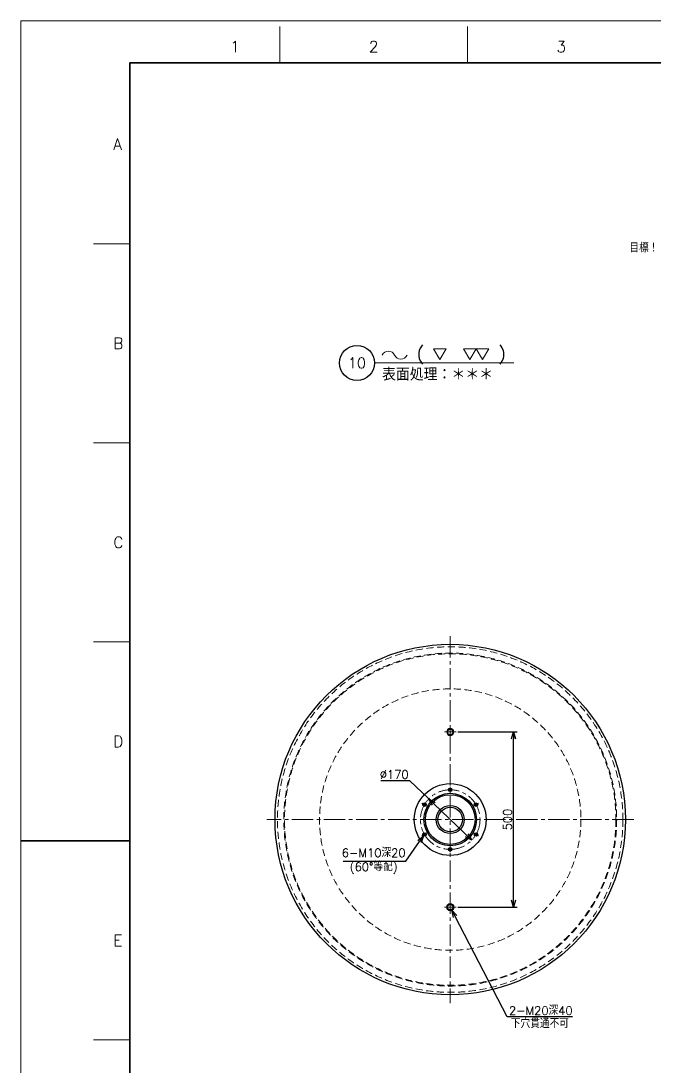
# Model space of a CAD drawing. Header units: millimetres. Extents: x 0 to 6626, y -38 to 4663.
# Drawn here: x 0 to 1807, y 1681 to 4663 of the extents above; entities that cross this region are included whole.
import ezdxf
from ezdxf import colors
from ezdxf.entities.mleader import LeaderData, LeaderLine
from ezdxf.enums import TextEntityAlignment as Align
from ezdxf.math import Vec2, Vec3

# ---------------------------------------------------------------- set-up
doc = ezdxf.new("R2010")
doc.units = ezdxf.units.MM
doc.header["$LTSCALE"] = 3.2
doc.header["$PDMODE"] = 99
doc.header["$PDSIZE"] = 1
doc.linetypes.add('CENTER2', pattern=[28.575, 19.05, -3.175, 3.175, -3.175])
doc.linetypes.add('HIDDEN', pattern=[9.525, 6.35, -3.175])
for name, color, linetype, lineweight in [('04_HIDDEN', 2, 'HIDDEN', 13), ('05_CENTER', 4, 'CENTER2', 13), ('07_TEXT', 3, 'Continuous', 13), ('08_DIM', 3, 'Continuous', 13), ('90_FRAME', 5, 'Continuous', 35)]:
    doc.layers.add(name, color=color, linetype=linetype, lineweight=lineweight)
doc.layers.add('91_BLANK', color=5, linetype='Continuous', lineweight=0, plot=False)
doc.styles.add('KSS_TXT', font='txt.shx', dxfattribs={"bigfont": 'extfont2.shx'})
doc.styles.get("Standard").update_dxf_attribs({"font": 'txt.shx', "bigfont": 'extfont2.shx'})
doc.dimstyles.new('KSS_DIM', dxfattribs={"dimscale": 8, "dimtxt": 3, "dimasz": 2.5, "dimexe": 1.25, "dimexo": 0.625, "dimtad": 1, "dimdsep": 46, "dimtxsty": 'KSS_TXT', "dimblk": 'OPEN30', "dimcen": 0, "dimazin": 2, "dimtfac": 0.75, "dimtmove": 0, "dimatfit": 3, "dimldrblk": 'OPEN30', "dimfxl": 1.25, "dimtolj": 1, "dimarcsym": 0})
doc.dimstyles.new('KSS_DIM$3', dxfattribs={"dimscale": 8, "dimtxt": 3, "dimasz": 2.5, "dimexe": 1.25, "dimexo": 0.625, "dimtad": 1, "dimtih": 1, "dimtoh": 1, "dimdsep": 46, "dimtxsty": 'KSS_TXT', "dimblk": 'OPEN30', "dimcen": 0, "dimazin": 2, "dimtfac": 0.75, "dimtofl": 0, "dimtmove": 0, "dimatfit": 3, "dimldrblk": 'OPEN30', "dimfxl": 1.25, "dimtolj": 1, "dimarcsym": 0})

# ---------------------------------------------------------------- blocks, each defined once
blk = doc.blocks.new('AM_BALLOON1')
at = {"transparency": 16777216}
blk.add_circle((0, 0), 5, dxfattribs=at)
blk.add_attdef('B_NUMBER', text='', height=3, dxfattribs=at).set_placement((0, 0), align=Align.MIDDLE_CENTER)
blk = doc.blocks.new('_OPEN')
at = {"color": 0, "linetype": 'ByBlock'}
for p, q in [((-1, 0.17), (0, 0)), ((0, 0), (-1, -0.17)), ((0, 0), (-1, 0))]:
    blk.add_line(p, q, dxfattribs=at)
blk = doc.blocks.new('p1ba05')
for centre, start, end in [((-2.95, 0.29), 24.2276, 155.5758), ((0, 1.62), 204.2276, 335.5758)]:
    blk.add_arc(centre, 1.62, start, end)
blk = doc.blocks.new('p1ba01')
for p, q in [((0, 0), (-1.5, 2.6)), ((-1.5, 2.6), (1.5, 2.6)), ((1.5, 2.6), (0, 0))]:
    blk.add_line(p, q)
blk = doc.blocks.new('p1ba02')
for p, q in [((-1.5, 2.6), (1.5, 2.6)), ((0, 0), (-1.5, 2.6)), ((1.5, 2.6), (0, 0)), ((3, 0), (1.5, 2.6)), ((1.5, 2.6), (4.5, 2.6)), ((4.5, 2.6), (3, 0))]:
    blk.add_line(p, q)
blk = doc.blocks.new('_Open30')
at = {"color": 0, "linetype": 'ByBlock', "lineweight": -2}
for p, q in [((-1, 0.27), (0, 0)), ((0, 0), (-1, -0.27)), ((0, 0), (-1, 0))]:
    blk.add_line(p, q, dxfattribs=at)
blk = doc.blocks.new('*D141')
at = {"layer": '08_DIM', "color": 0, "lineweight": -2, "transparency": 16777216}
for p, q in [((1247, 2634.4), (1415.9, 2634.4)), ((1405.9, 2154.4), (1405.9, 2614.4)), ((1247, 2134.4), (1415.9, 2134.4))]:
    blk.add_line(p, q, dxfattribs=at)
at = {"layer": 'Defpoints', "color": 0, "transparency": 16777216}
for p in [(1242, 2634.4), (1405.9, 2634.4), (1242, 2134.4)]:
    blk.add_point(p, dxfattribs=at)
at = {"layer": '08_DIM', "color": 0, "lineweight": -2, "transparency": 16777216, "xscale": 20, "yscale": 20, "zscale": 20}
for p, rotation in [((1405.9, 2634.4), 90), ((1405.9, 2134.4), 270)]:
    blk.add_blockref('_Open30', p, dxfattribs=dict(at, rotation=rotation))
at = {"layer": '08_DIM', "color": 0, "transparency": 16777216, "insert": (1388.8, 2384.4), "char_height": 24, "attachment_point": 5, "rotation": 90, "style": 'KSS_TXT'}
blk.add_mtext('\\A1;500', dxfattribs=at)
blk = doc.blocks.new('*D197')
at = {"layer": '08_DIM', "color": 0, "lineweight": -2, "transparency": 16777216}
for p, q in [((1026.9, 2496), (1108.9, 2496)), ((1108.9, 2496), (1163.9, 2443.2)), ((1286.6, 2325.6), (1178.3, 2429.4))]:
    blk.add_line(p, q, dxfattribs=at)
at = {"layer": 'Defpoints', "color": 0, "transparency": 16777216}
for p in [(1163.9, 2443.2), (1286.6, 2325.6)]:
    blk.add_point(p, dxfattribs=at)
at = {"layer": '08_DIM', "color": 0, "lineweight": -2, "transparency": 16777216, "xscale": 20, "yscale": 20, "zscale": 20}
for p, rotation in [((1163.9, 2443.2), 136.2111071330729), ((1286.6, 2325.6), 316.2111071330729)]:
    blk.add_blockref('_Open30', p, dxfattribs=dict(at, rotation=rotation))
at = {"layer": '08_DIM', "color": 0, "transparency": 16777216, "insert": (1065.4, 2513), "char_height": 24, "attachment_point": 5, "style": 'KSS_TXT'}
blk.add_mtext('\\A1;%%C170', dxfattribs=at)
blk = doc.blocks.new('*D198')
at = {"layer": '08_DIM', "color": 0, "lineweight": -2, "transparency": 16777216}
for p, q in [((1098.8, 2265.5), (1137.4, 2321.4)), ((919.8, 2265.5), (1098.8, 2265.5))]:
    blk.add_line(p, q, dxfattribs=at)
at = {"layer": 'Defpoints', "color": 0, "transparency": 16777216}
for p in [(1148.8, 2337.8), (1154.5, 2346)]:
    blk.add_point(p, dxfattribs=at)
at = {"layer": '08_DIM', "color": 0, "lineweight": -2, "transparency": 16777216, "xscale": 20, "yscale": 20, "zscale": 20, "rotation": 55.33470231756965}
blk.add_blockref('_Open30', (1148.8, 2337.8), dxfattribs=at)
at = {"layer": '08_DIM', "color": 0, "transparency": 16777216, "insert": (1006.8, 2265.5), "char_height": 24, "attachment_point": 5, "style": 'KSS_TXT'}
blk.add_mtext('\\A1;\\A1;6-M10深20\\P(60°等配)', dxfattribs=at)
blk = doc.blocks.new('M20Tz_1_1_1')
at = {"color": 0}
for radius in [10, 8]:
    blk.add_circle((0, 0), radius, dxfattribs=at)
at = {"layer": '05_CENTER'}
for p, q in [((16.7, 0), (-16.7, 0)), ((0, -16.7), (0, 16.7))]:
    blk.add_line(p, q, dxfattribs=at)
blk = doc.blocks.new('*D227')
at = {"layer": '08_DIM', "color": 0, "lineweight": -2, "transparency": 16777216}
for p, q in [((1387.8, 1821.8), (1239.1, 2107.8)), ((1574.6, 1821.8), (1387.8, 1821.8))]:
    blk.add_line(p, q, dxfattribs=at)
at = {"layer": 'Defpoints', "color": 0, "transparency": 16777216}
for p in [(1220.7, 2143.3), (1229.9, 2125.6)]:
    blk.add_point(p, dxfattribs=at)
at = {"layer": '08_DIM', "color": 0, "lineweight": -2, "transparency": 16777216, "xscale": 20, "yscale": 20, "zscale": 20, "rotation": 117.4692590295639}
blk.add_blockref('_Open30', (1229.9, 2125.6), dxfattribs=at)
at = {"layer": '08_DIM', "color": 0, "transparency": 16777216, "insert": (1483.7, 1838.8), "char_height": 24, "attachment_point": 5, "style": 'KSS_TXT'}
blk.add_mtext('\\A1;2-M20深40', dxfattribs=at)

msp = doc.modelspace()

# ---------------------------------------------------------------- linework, layer by layer
at = {"color": 0}
for centre, radius in [((1225.273, 2384.429), 500), ((1225.273, 2384.429), 102.5), ((1225.273, 2384.429), 75), ((1225.273, 2384.429), 70.9), ((1225.273, 2469.429), 5), ((1225.273, 2469.429), 4), ((1151.661, 2426.929), 5), ((1151.661, 2426.929), 4), ((1225.273, 2384.429), 40), ((1225.273, 2384.429), 35), ((1298.885, 2426.929), 5), ((1298.885, 2426.929), 4), ((1151.661, 2341.929), 5), ((1151.661, 2341.929), 4), ((1298.885, 2341.929), 5), ((1298.885, 2341.929), 4), ((1225.273, 2299.429), 5), ((1225.273, 2299.429), 4)]:
    msp.add_circle(centre, radius, dxfattribs=at)
at = {"layer": '04_HIDDEN'}
for radius in [493, 475, 473, 373]:
    msp.add_circle((1225.273, 2384.429), radius, dxfattribs=at)
at = {"layer": '05_CENTER'}
for p, q in [((1225.273, 2907.984), (1225.273, 1860.874)), ((1225.273, 2907.984), (1225.273, 1860.874)), ((1225.273, 2461.088), (1225.273, 2477.77)), ((1158.884, 2422.758), (1144.437, 2431.099)), ((1291.661, 2422.758), (1306.109, 2431.099)), ((1748.828, 2384.429), (701.718, 2384.429)), ((1158.884, 2346.099), (1144.437, 2337.758)), ((1291.661, 2346.099), (1306.109, 2337.758)), ((1225.273, 2307.77), (1225.273, 2291.088))]:
    msp.add_line(p, q, dxfattribs=at)
msp.add_circle((1225.273, 2384.429), 85, dxfattribs=at)
at = {"layer": '08_DIM'}
msp.add_line((1009.194, 3687.355), (1406.461, 3687.355), dxfattribs=at)
at = {"layer": '90_FRAME', "color": 4, "lineweight": 13}
for p, q in [((739.003, 4543.663), (739.003, 4647.358)), ((1274.47, 4543.663), (1274.47, 4647.358)), ((310.767, 4027.381), (207.072, 4027.381)), ((310.767, 3459.403), (207.072, 3459.403)), ((310.767, 2891.425), (207.072, 2891.425)), ((310.767, 1755.47), (207.072, 1755.47))]:
    msp.add_line(p, q, dxfattribs=at)
at = {"layer": '90_FRAME'}
msp.add_line((0, 2323.447), (310.767, 2323.447), dxfattribs=at)
msp.add_lwpolyline([(310.767, 103.232), (6521.911, 103.232), (6521.911, 4543.663), (310.767, 4543.663)], close=True, dxfattribs=at)
at = {"layer": '91_BLANK'}
msp.add_lwpolyline([(0, 0), (6625.607, 0), (6625.607, 4663.358), (0, 4663.358)], close=True, dxfattribs=at)

# ---------------------------------------------------------------- block references
at = {"xscale": -1, "rotation": 89.99999999999997}
msp.add_blockref('M20Tz_1_1_1', (1225.273, 2634.429), dxfattribs=at)
at = {"rotation": 90}
msp.add_blockref('M20Tz_1_1_1', (1225.273, 2134.429), dxfattribs=at)
at = {"layer": '08_DIM', "xscale": 12, "yscale": 12, "zscale": 12}
for name, p in [('p1ba01', (1195.555, 3696.892)), ('p1ba02', (1281.114, 3696.892)), ('p1ba05', (1084.273, 3698.295))]:
    msp.add_blockref(name, p, dxfattribs=at)

# ---------------------------------------------------------------- texts
at = {"layer": '07_TEXT', "style": 'KSS_TXT'}
for s, height, p in [('目標！', 24, (1736.543, 4002.91)), ('(      )', 36, (1129.243, 3695.989)), ('下穴貫通不可', 24, (1398.39, 1789.535))]:
    msp.add_text(s, height=height, dxfattribs=at).set_placement(p)
at = {"layer": '08_DIM'}
msp.add_text('表面処理：＊＊＊', height=36, dxfattribs=at).set_placement((1030.716, 3636.814))
at = {"layer": '90_FRAME', "color": 0, "lineweight": 13, "style": 'KSS_TXT'}
for s, p in [('1', (611.014, 4564.317)), ('2', (1006.737, 4564.317)), ('3', (1542.204, 4564.317))]:
    msp.add_text(s, height=32, dxfattribs=at).set_placement(p, align=Align.BOTTOM_CENTER)
for s, p in [('A', (263.659, 4311.37)), ('B', (263.659, 3743.392)), ('C', (263.659, 3175.414)), ('D', (263.659, 2607.436)), ('E', (263.659, 2039.459))]:
    msp.add_text(s, height=32, dxfattribs=at).set_placement(p, align=Align.MIDDLE_LEFT)

# ---------------------------------------------------------------- dimensions: what is measured, and where the dimension line sits
at = {"layer": '08_DIM'}
dim = msp.add_linear_dim(base=(1405.856, 2634.429), p1=(1242.015, 2134.429), p2=(1242.015, 2634.429), angle=90, dimstyle='KSS_DIM', dxfattribs=at)
dim.commit()
dim.dimension.update_dxf_attribs({"geometry": '*D141', "text_midpoint": (1388.839, 2384.429)})
dim = msp.add_diameter_dim_2p(p1=(1286.634, 2325.608), p2=(1163.912, 2443.249), dimstyle='KSS_DIM$3', override={"dimpost": '%%C<>', "dimtix": 1, "dimatfit": 2}, dxfattribs=at)
dim.commit()
dim.dimension.update_dxf_attribs({"geometry": '*D197', "text_midpoint": (1065.422, 2495.962), "dimtype": 163})
for p1, p2, text, override, picture, middle in [((1154.505, 2346.041), (1148.817, 2337.816), '\\A1;6-M<>', {"dimpost": '<>深20\\X(60°等配)', "dimtxsty": 'KSS_TXT', "dimtfill": 0, "dimtfillclr": 0}, '*D198', (1006.818, 2265.491)), ((1220.66, 2143.301), (1229.886, 2125.556), '2-M20深40', {"dimpost": '%%C<>', "dimtxsty": 'KSS_TXT', "dimtfill": 0, "dimtfillclr": 0}, '*D227', (1483.687, 1821.833))]:
    dim = msp.add_diameter_dim_2p(p1=p1, p2=p2, text=text, dimstyle='KSS_DIM$3', override=override, dxfattribs=at)
    dim.commit()
    dim.dimension.update_dxf_attribs({"geometry": picture, "text_midpoint": middle, "dimtype": 163})

# ---------------------------------------------------------------- leaders
ml = msp.add_multileader_block('Standard', dxfattribs=at)
ml.set_content('AM_BALLOON1', color=256, scale=10)
ml.set_attribute('B_NUMBER', '10', width=0)
ml.set_leader_properties(color=256, linetype='ByLayer', lineweight=-1)
ml.set_arrow_properties(name='OPEN')
ml.build(insert=Vec2(0, 0))
ml.multileader.update_dxf_attribs({"leader_type": 0, "has_dogleg": 0, "text_right_attachment_type": 6, "dogleg_length": 0, "arrow_head_size": 20, "scale": 2.5, "block_connection_type": 1})
ctx = ml.context
ctx.base_point, ctx.scale, ctx.char_height, ctx.arrow_head_size, ctx.landing_gap_size, ctx.plane_origin = Vec3(959.123, 3687.419), 2.5, 40, 20, 20, Vec3(959.123, 3687.419)
ctx.right_attachment, ctx.attachment_type = 6, 1
notes = []
notes.append((ctx, [(0, (0, 0, 0), (0, 0), (1, 0), 1, [])]))
ctx.block.insert = Vec3(959.123, 3687.419)
for ctx, leaders in notes:
    for number, flags, end, landing, length, lines in leaders:
        leader = LeaderData()
        leader.index, (leader.has_last_leader_line, leader.has_dogleg_vector, leader.attachment_direction) = number, flags
        leader.last_leader_point, leader.dogleg_vector, leader.dogleg_length = Vec3(end), Vec3(landing), length
        for number, points, colour, breaks in lines:
            line = LeaderLine()
            line.index, line.vertices, line.color, line.breaks = number, Vec3.list(points), colors.encode_raw_color(colour), breaks
            leader.lines.append(line)
        ctx.leaders.append(leader)

doc.saveas('drawing.dxf')
